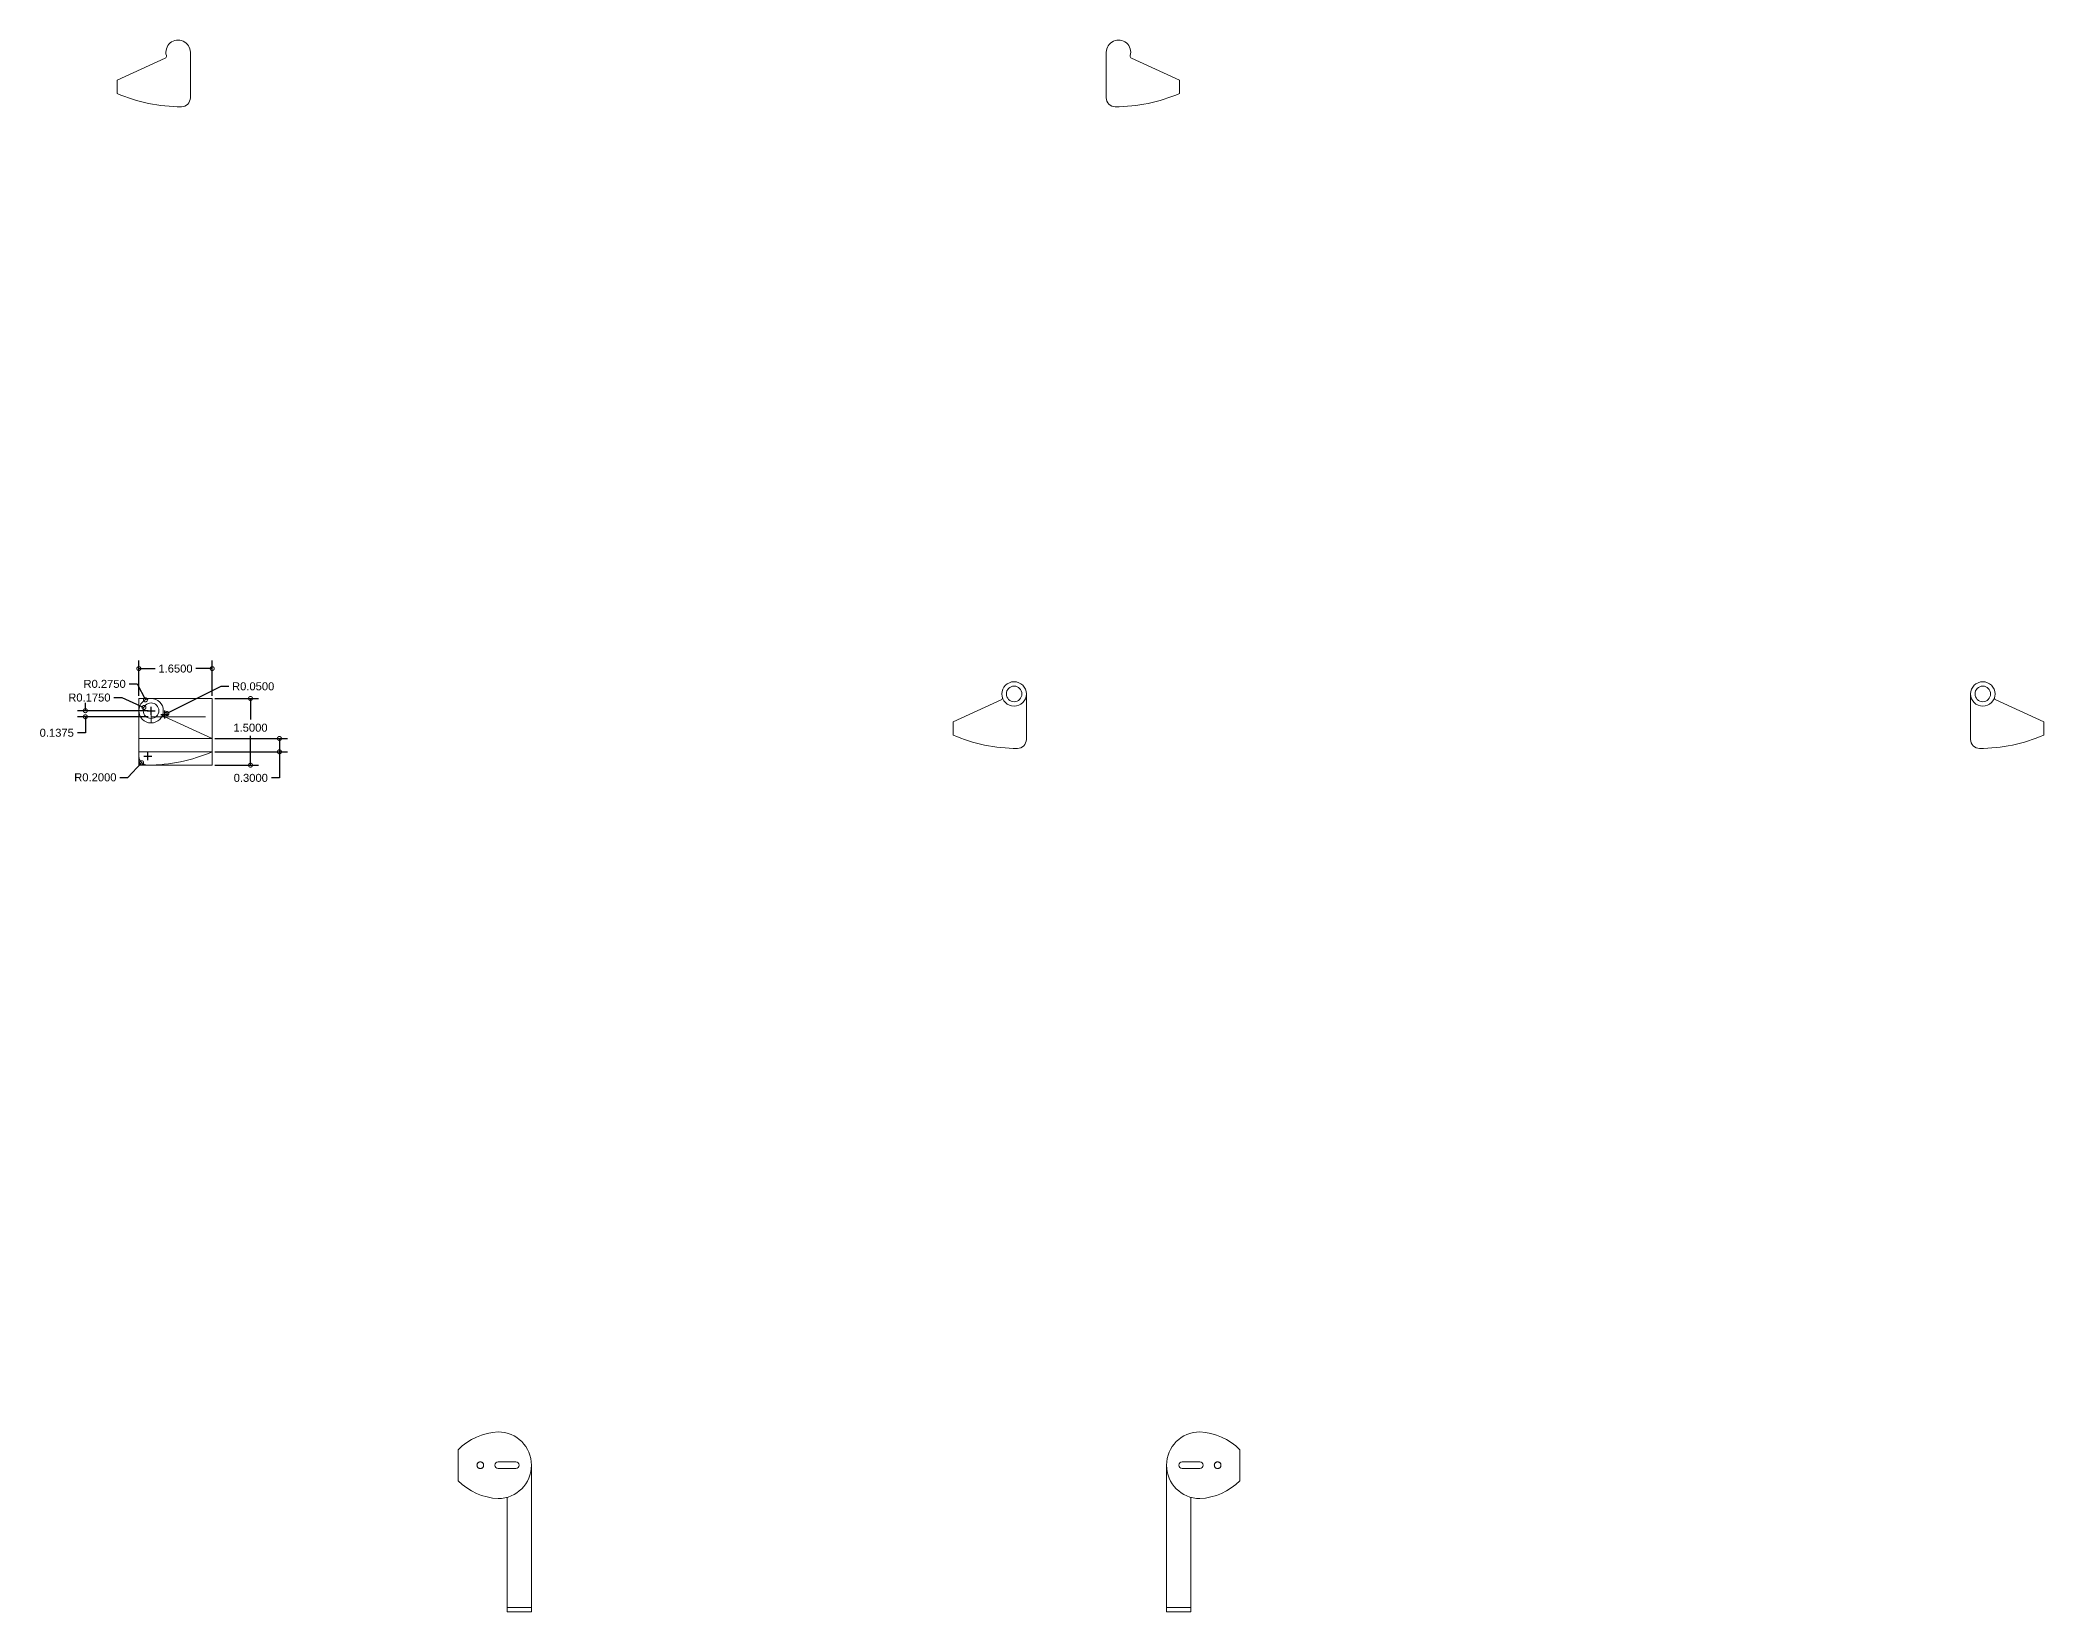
# Model space of a CAD drawing. Header units: centimetres. Extents: x -26 to 72, y -43 to 60.
# Drawn here: x 27.36 to 72.44, y 24.18 to 59.54 of the extents above; entities that cross this region are included whole.
import ezdxf

# ---------------------------------------------------------------- set-up
doc = ezdxf.new("R2010")
doc.units = ezdxf.units.CM
doc.header["$MEASUREMENT"] = 0
doc.linetypes.add('ACAD_ISO02W100', pattern=[15, 12, -3])
for name, color, linetype, lineweight in [('cuerpo', 7, 'Continuous', 15), ('cuerpo clear', 7, 'Continuous', 15), ('guecos clear', 211, 'Continuous', 9), ('lineas', 253, 'ACAD_ISO02W100', 15), ('medidas', 30, 'ACAD_ISO02W100', 18), ('sensores clear', 171, 'ACAD_ISO02W100', 15)]:
    doc.layers.add(name, color=color, linetype=linetype, lineweight=lineweight)
doc.styles.get("Standard").update_dxf_attribs({"font": 'arial.ttf'})
doc.dimstyles.get("Standard").update_dxf_attribs({"dimtxt": 0.18, "dimasz": 0.18, "dimexe": 0.18, "dimexo": 0.0625, "dimgap": 0.09, "dimtad": 0, "dimtih": 1, "dimtoh": 1, "dimdec": 4, "dimzin": 0, "dimdsep": 46, "dimtxsty": 'Standard', "dimblk": 'DOTSMALL', "dimcen": 0.09, "dimadec": 0, "dimazin": 0, "dimtfac": 1, "dimtdec": 4, "dimtofl": 0, "dimtmove": 0, "dimatfit": 3, "dimfxl": 1, "dimtolj": 1, "dimtzin": 0, "dimarcsym": 0})

# ---------------------------------------------------------------- blocks, each defined once
blk = doc.blocks.new('_DotSmall')
at = {"color": 0, "linetype": 'ByBlock', "const_width": 0.5}
blk.add_lwpolyline([(-0.0625, 0, 1), (0.0625, 0, 1)], format="xyb", close=True, dxfattribs=at)
blk = doc.blocks.new('*D207')
at = {"layer": 'Defpoints', "color": 0, "transparency": 16777216}
for p in [(30.168, 44.37), (30.213, 44.392)]:
    blk.add_point(p, dxfattribs=at)
at = {"layer": 'medidas', "color": 0, "lineweight": -2, "transparency": 16777216}
for p, q in [((31.422, 45.005), (30.213, 44.392)), ((31.602, 45.005), (31.422, 45.005)), ((30.078, 44.37), (30.258, 44.37)), ((30.168, 44.28), (30.168, 44.46))]:
    blk.add_line(p, q, dxfattribs=at)
blk.add_arc((30.168, 44.37), 0.05, 26.8881, 92.7618, dxfattribs=at)
at = {"layer": 'medidas', "color": 0, "lineweight": -2, "transparency": 16777216, "xscale": 0.18, "yscale": 0.18, "zscale": 0.18, "rotation": 206.8881074440129}
blk.add_blockref('_DotSmall', (30.213, 44.392), dxfattribs=at)
at = {"layer": 'medidas', "color": 0, "transparency": 16777216, "insert": (32.152, 45.005), "char_height": 0.18, "attachment_point": 5}
blk.add_mtext('\\A1;R0.0500', dxfattribs=at)
blk = doc.blocks.new('*D208')
at = {"layer": 'Defpoints', "color": 0, "transparency": 16777216}
for p in [(29.728, 44.701), (29.855, 44.457)]:
    blk.add_point(p, dxfattribs=at)
at = {"layer": 'medidas', "color": 0, "lineweight": -2, "transparency": 16777216}
for p, q in [((29.36, 45.06), (29.54, 45.06)), ((29.54, 45.06), (29.728, 44.701)), ((29.765, 44.457), (29.945, 44.457)), ((29.855, 44.367), (29.855, 44.547))]:
    blk.add_line(p, q, dxfattribs=at)
at = {"layer": 'medidas', "color": 0, "lineweight": -2, "transparency": 16777216, "xscale": 0.18, "yscale": 0.18, "zscale": 0.18, "rotation": 297.6630565459241}
blk.add_blockref('_DotSmall', (29.728, 44.701), dxfattribs=at)
at = {"layer": 'medidas', "color": 0, "transparency": 16777216, "insert": (28.81, 45.06), "char_height": 0.18, "attachment_point": 5}
blk.add_mtext('\\A1;R0.2750', dxfattribs=at)
blk = doc.blocks.new('*D209')
at = {"layer": 'Defpoints', "color": 0, "transparency": 16777216}
for p in [(29.696, 44.529), (29.855, 44.457)]:
    blk.add_point(p, dxfattribs=at)
at = {"layer": 'medidas', "color": 0, "lineweight": -2, "transparency": 16777216}
for p, q in [((29.017, 44.752), (29.197, 44.752)), ((29.197, 44.752), (29.696, 44.529)), ((29.765, 44.457), (29.945, 44.457)), ((29.855, 44.367), (29.855, 44.547))]:
    blk.add_line(p, q, dxfattribs=at)
at = {"layer": 'medidas', "color": 0, "lineweight": -2, "transparency": 16777216, "xscale": 0.18, "yscale": 0.18, "zscale": 0.18, "rotation": 335.8871973253759}
blk.add_blockref('_DotSmall', (29.696, 44.529), dxfattribs=at)
at = {"layer": 'medidas', "color": 0, "transparency": 16777216, "insert": (28.468, 44.752), "char_height": 0.18, "attachment_point": 5}
blk.add_mtext('\\A1;R0.1750', dxfattribs=at)
blk = doc.blocks.new('*D210')
at = {"layer": 'Defpoints', "color": 0, "transparency": 16777216}
for p in [(29.58, 45.404), (29.58, 44.732), (31.23, 44.73)]:
    blk.add_point(p, dxfattribs=at)
at = {"layer": 'medidas', "color": 0, "lineweight": -2, "transparency": 16777216}
for p, q in [((29.58, 44.795), (29.58, 45.584)), ((31.23, 44.792), (31.23, 45.584)), ((29.58, 45.404), (29.951, 45.404)), ((31.23, 45.404), (30.86, 45.404))]:
    blk.add_line(p, q, dxfattribs=at)
at = {"layer": 'medidas', "color": 0, "lineweight": -2, "transparency": 16777216, "xscale": 0.18, "yscale": 0.18, "zscale": 0.18, "rotation": 180}
blk.add_blockref('_DotSmall', (29.58, 45.404), dxfattribs=at)
at = {"layer": 'medidas', "color": 0, "lineweight": -2, "transparency": 16777216, "xscale": 0.18, "yscale": 0.18, "zscale": 0.18}
blk.add_blockref('_DotSmall', (31.23, 45.404), dxfattribs=at)
at = {"layer": 'medidas', "color": 0, "transparency": 16777216, "insert": (30.405, 45.404), "char_height": 0.18, "attachment_point": 5}
blk.add_mtext('\\A1;1.6500', dxfattribs=at)
blk = doc.blocks.new('*D211')
at = {"layer": 'Defpoints', "color": 0, "transparency": 16777216}
for p in [(31.23, 44.732), (31.23, 43.232), (32.092, 43.232)]:
    blk.add_point(p, dxfattribs=at)
at = {"layer": 'medidas', "color": 0, "lineweight": -2, "transparency": 16777216}
for p, q in [((31.293, 44.732), (32.272, 44.732)), ((32.092, 44.732), (32.092, 44.256)), ((32.092, 43.232), (32.092, 43.892)), ((31.293, 43.232), (32.272, 43.232))]:
    blk.add_line(p, q, dxfattribs=at)
at = {"layer": 'medidas', "color": 0, "lineweight": -2, "transparency": 16777216, "xscale": 0.18, "yscale": 0.18, "zscale": 0.18}
for p, rotation in [((32.092, 44.732), 90), ((32.092, 43.232), 270)]:
    blk.add_blockref('_DotSmall', p, dxfattribs=dict(at, rotation=rotation))
at = {"layer": 'medidas', "color": 0, "transparency": 16777216, "insert": (32.092, 44.074), "char_height": 0.18, "attachment_point": 5}
blk.add_mtext('\\A1;1.5000', dxfattribs=at)
blk = doc.blocks.new('*D212')
at = {"layer": 'Defpoints', "color": 0, "transparency": 16777216}
for p in [(31.23, 43.832), (31.23, 43.532), (32.743, 43.532)]:
    blk.add_point(p, dxfattribs=at)
at = {"layer": 'medidas', "color": 0, "lineweight": -2, "transparency": 16777216}
for p, q in [((31.293, 43.832), (32.923, 43.832)), ((32.743, 43.832), (32.743, 43.532)), ((31.293, 43.532), (32.923, 43.532)), ((32.743, 43.532), (32.743, 42.945)), ((32.743, 42.945), (32.563, 42.945))]:
    blk.add_line(p, q, dxfattribs=at)
at = {"layer": 'medidas', "color": 0, "lineweight": -2, "transparency": 16777216, "xscale": 0.18, "yscale": 0.18, "zscale": 0.18}
for p, rotation in [((32.743, 43.832), 90), ((32.743, 43.532), 270)]:
    blk.add_blockref('_DotSmall', p, dxfattribs=dict(at, rotation=rotation))
at = {"layer": 'medidas', "color": 0, "transparency": 16777216, "insert": (32.099, 42.945), "char_height": 0.18, "attachment_point": 5}
blk.add_mtext('\\A1;0.3000', dxfattribs=at)
blk = doc.blocks.new('*D213')
at = {"layer": 'Defpoints', "color": 0, "transparency": 16777216}
for p in [(29.643, 43.287), (29.78, 43.432)]:
    blk.add_point(p, dxfattribs=at)
at = {"layer": 'medidas', "color": 0, "lineweight": -2, "transparency": 16777216}
for p, q in [((29.332, 42.957), (29.643, 43.287)), ((29.69, 43.432), (29.87, 43.432)), ((29.78, 43.342), (29.78, 43.522)), ((29.152, 42.957), (29.332, 42.957))]:
    blk.add_line(p, q, dxfattribs=at)
at = {"layer": 'medidas', "color": 0, "lineweight": -2, "transparency": 16777216, "xscale": 0.18, "yscale": 0.18, "zscale": 0.18, "rotation": 46.61416248688045}
blk.add_blockref('_DotSmall', (29.643, 43.287), dxfattribs=at)
at = {"layer": 'medidas', "color": 0, "transparency": 16777216, "insert": (28.602, 42.957), "char_height": 0.18, "attachment_point": 5}
blk.add_mtext('\\A1;R0.2000', dxfattribs=at)
blk = doc.blocks.new('*D214')
at = {"layer": 'Defpoints', "color": 0, "transparency": 16777216}
for p in [(28.377, 44.32), (29.855, 44.457), (29.855, 44.32)]:
    blk.add_point(p, dxfattribs=at)
at = {"layer": 'medidas', "color": 0, "lineweight": -2, "transparency": 16777216}
for p, q in [((28.377, 44.457), (28.377, 44.637)), ((29.793, 44.457), (28.197, 44.457)), ((29.793, 44.32), (28.197, 44.32)), ((28.377, 44.32), (28.377, 43.96)), ((28.377, 43.96), (28.197, 43.96))]:
    blk.add_line(p, q, dxfattribs=at)
at = {"layer": 'medidas', "color": 0, "lineweight": -2, "transparency": 16777216, "xscale": 0.18, "yscale": 0.18, "zscale": 0.18}
for p, rotation in [((28.377, 44.457), 270), ((28.377, 44.32), 90)]:
    blk.add_blockref('_DotSmall', p, dxfattribs=dict(at, rotation=rotation))
at = {"layer": 'medidas', "color": 0, "transparency": 16777216, "insert": (27.733, 43.96), "char_height": 0.18, "attachment_point": 5}
blk.add_mtext('\\A1;0.1375', dxfattribs=at)

msp = doc.modelspace()

# ---------------------------------------------------------------- linework, layer by layer
at = {"layer": 'cuerpo'}
for p, q in [((29.5804, 43.43207), (29.5804, 44.45707)), ((31.2304, 43.83207), (30.14771, 44.32405)), ((31.2304, 43.53207), (31.2304, 43.83207))]:
    msp.add_line(p, q, dxfattribs=at)
for radius in [0.275, 0.175]:
    msp.add_circle((29.8554, 44.45707), radius, dxfattribs=at)
for centre, radius, start, end in [((30.1684, 44.36957), 0.05, 164.381502, 245.562641), ((29.7804, 43.43207), 0.2, 180, 270), ((29.7804, 46.88624), 3.65417, 270, 293.378738)]:
    msp.add_arc(centre, radius, start, end, dxfattribs=at)
at = {"layer": 'cuerpo clear'}
for p, q in [((29.08866, 58.64428), (30.17134, 59.13626)), ((30.73866, 58.24428), (30.73866, 59.26928)), ((51.34579, 58.24428), (51.34579, 59.26928)), ((52.99579, 58.64428), (51.9131, 59.13626)), ((29.08866, 58.34428), (29.08866, 58.64428)), ((52.99579, 58.34428), (52.99579, 58.64428)), ((47.89783, 44.20891), (48.98052, 44.70089)), ((49.54783, 43.80891), (49.54783, 44.83391)), ((70.792, 43.80891), (70.792, 44.83391)), ((72.442, 44.20891), (71.35932, 44.70089)), ((47.89783, 43.90891), (47.89783, 44.20891)), ((72.442, 43.90891), (72.442, 44.20891)), ((36.76316, 27.13202), (36.76316, 27.83202)), ((54.35204, 27.13202), (54.35204, 27.83202)), ((38.41316, 27.48202), (38.41316, 24.18202)), ((52.70204, 27.48202), (52.70204, 24.18202)), ((37.86316, 26.75918), (37.86316, 24.28202)), ((53.25204, 26.75918), (53.25204, 24.28202)), ((38.41316, 24.28202), (37.86316, 24.28202)), ((37.86316, 24.18202), (37.86316, 24.28202)), ((38.41316, 24.18202), (37.86316, 24.18202)), ((52.70204, 24.28202), (53.25204, 24.28202)), ((52.70204, 24.18202), (53.25204, 24.18202)), ((53.25204, 24.18202), (53.25204, 24.28202))]:
    msp.add_line(p, q, dxfattribs=at)
for centre, radius in [((49.27283, 44.83391), 0.275), ((71.067, 44.83391), 0.275), ((49.27283, 44.83391), 0.175), ((71.067, 44.83391), 0.175)]:
    msp.add_circle(centre, radius, dxfattribs=at)
for centre, radius, start, end in [((30.46366, 59.26928), 0.275, 0, 195.618498), ((51.62079, 59.26928), 0.275, 344.381502, 180), ((30.15066, 59.18178), 0.05, 294.437359, 15.618498), ((51.93379, 59.18178), 0.05, 164.381502, 245.562641), ((30.53866, 61.69845), 3.65417, 246.621262, 270), ((30.53866, 58.24428), 0.2, 270, 0), ((51.54579, 58.24428), 0.2, 180, 270), ((51.54579, 61.69845), 3.65417, 270, 293.378738), ((48.95983, 44.74641), 0.05, 294.437359, 15.618498), ((71.38, 44.74641), 0.05, 164.381502, 245.562641), ((49.34783, 47.26308), 3.65417, 246.621262, 270), ((49.34783, 43.80891), 0.2, 270, 0), ((70.992, 43.80891), 0.2, 180, 270), ((70.992, 47.26308), 3.65417, 270, 293.378738), ((37.73699, 26.8534), 1.38059, 93.065465, 134.859513), ((37.66316, 27.48202), 0.75, 270, 90), ((53.45204, 27.48202), 0.75, 90, 270), ((53.37821, 26.8534), 1.38059, 45.140487, 86.934535), ((37.73699, 28.11064), 1.38059, 225.140487, 266.934535), ((53.37821, 28.11064), 1.38059, 273.065465, 314.859513)]:
    msp.add_arc(centre, radius, start, end, dxfattribs=at)
at = {"layer": 'guecos clear'}
for p, q in [((37.66316, 27.55702), (38.06316, 27.55702)), ((53.45204, 27.55702), (53.05204, 27.55702)), ((37.66316, 27.40702), (38.06316, 27.40702)), ((53.45204, 27.40702), (53.05204, 27.40702))]:
    msp.add_line(p, q, dxfattribs=at)
for centre, start, end in [((37.66316, 27.48202), 90, 270), ((38.06316, 27.48202), 270, 90), ((53.05204, 27.48202), 90, 270), ((53.45204, 27.48202), 270, 90)]:
    msp.add_arc(centre, 0.075, start, end, dxfattribs=at)
at = {"layer": 'lineas'}
for p, q in [((29.5804, 43.23207), (29.5804, 44.73207)), ((29.5804, 44.73207), (31.2304, 44.73207)), ((31.2304, 44.73207), (31.2304, 43.23207)), ((29.8554, 44.45707), (29.8554, 44.18207)), ((29.8554, 44.31957), (31.0804, 44.31957)), ((31.2304, 43.83207), (29.5804, 43.83207)), ((31.2304, 43.53207), (29.5804, 43.53207)), ((31.2304, 43.23207), (29.5804, 43.23207))]:
    msp.add_line(p, q, dxfattribs=at)
at = {"layer": 'sensores clear'}
for centre in [(37.26316, 27.48202), (53.85204, 27.48202)]:
    msp.add_circle(centre, 0.075, dxfattribs=at)

# ---------------------------------------------------------------- dimensions: what is measured, and where the dimension line sits
at = {"layer": 'medidas'}
for base, p1, p2, angle, picture, middle in [((29.5804, 45.40358), (31.2304, 44.72977), (29.5804, 44.73207), 180, '*D210', (30.4054, 45.40358)), ((28.37712, 44.31957), (29.8554, 44.45707), (29.8554, 44.31957), 90, '*D214', (27.73281, 43.95957))]:
    dim = msp.add_linear_dim(base=base, p1=p1, p2=p2, angle=angle, dimstyle='Standard', dxfattribs=at)
    dim.commit()
    dim.dimension.update_dxf_attribs({"geometry": picture, "text_midpoint": middle})
for center, mpoint, picture, middle in [((29.8554, 44.45707), (29.72772, 44.70064), '*D208', (28.81013, 45.05956)), ((30.1684, 44.36957), (30.21299, 44.39218), '*D207', (32.15167, 45.00534)), ((29.8554, 44.45707), (29.69567, 44.52857), '*D209', (28.4679, 44.75161)), ((29.7804, 43.43207), (29.64302, 43.28672), '*D213', (28.60222, 42.95733))]:
    dim = msp.add_radius_dim(center=center, mpoint=mpoint, dimstyle='Standard', dxfattribs=at)
    dim.commit()
    dim.dimension.update_dxf_attribs({"geometry": picture, "text_midpoint": middle, "dimtype": 164})
for base, p1, p2, picture, middle in [((32.09222, 43.23207), (31.2304, 44.73207), (31.2304, 43.23207), '*D211', (32.09222, 44.07398)), ((32.74276, 43.53207), (31.2304, 43.83207), (31.2304, 43.53207), '*D212', (32.09943, 42.94472))]:
    dim = msp.add_linear_dim(base=base, p1=p1, p2=p2, angle=90, dimstyle='Standard', dxfattribs=at)
    dim.commit()
    dim.dimension.update_dxf_attribs({"geometry": picture, "text_midpoint": middle, "dimtype": 160})

doc.saveas('drawing.dxf')
